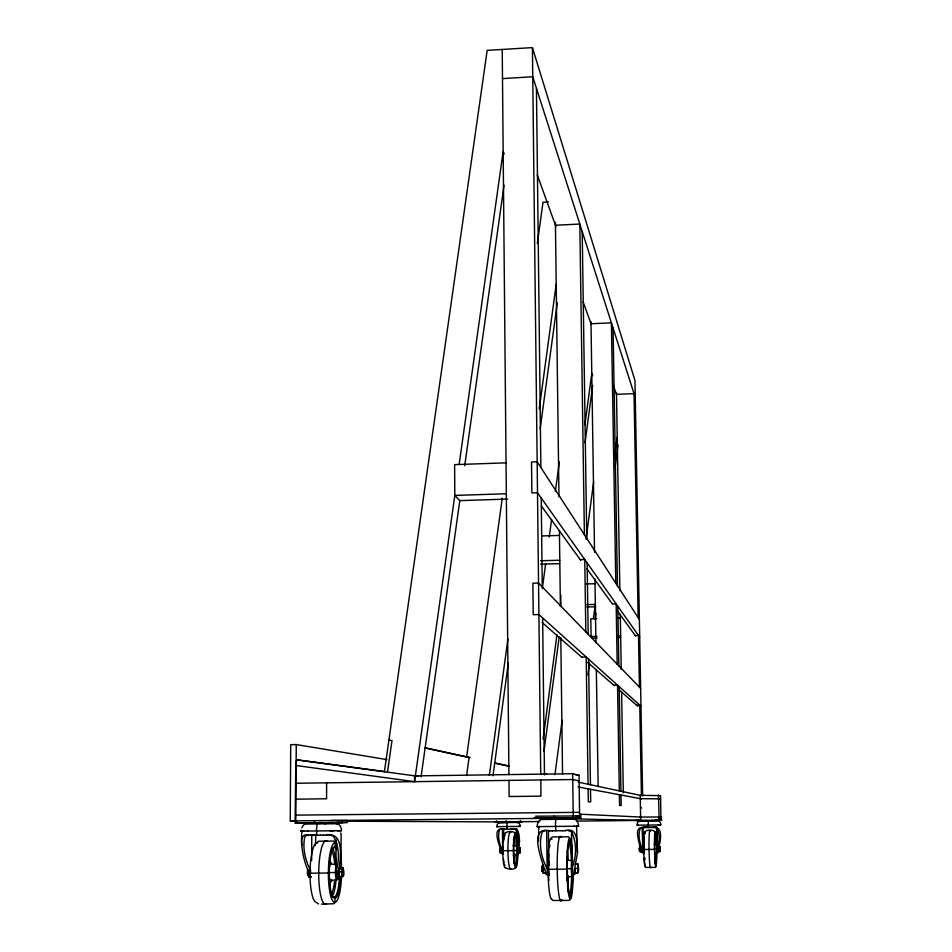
<?xml version="1.0" encoding="UTF-8"?>
<svg xmlns="http://www.w3.org/2000/svg" width="952" height="952" viewBox="0 0 952 952"><rect width="100%" height="100%" fill="white"/><g stroke="black" fill="none" stroke-linecap="round" stroke-linejoin="round"><path stroke-width="1.43" d="M338.662 878.208L337.686 878.327A7.771 1.714 -89.5 0 1 336.115 874.019L335.973 839.462M340.959 876.173A3.07 0.666 -89.5 0 1 340.328 878.196L339.352 878.315A7.771 1.702 -89.5 0 1 338.055 875.84L337.817 871.175M339.816 869.319L339.828 868.081M341.018 869.176L341.102 834.392A1.987 1.928 -78.8 0 0 340.542 833M341.804 822.48L341.816 820.481M311.661 860.406L311.768 835.261L313.458 834.44M314.398 820.66L314.398 822.695L325.453 822.707M315.374 845.531L315.897 834.428M313.434 835.249L316.623 835.225L316.778 830.953M326.619 782.841L326.572 798.787L295.596 799.18M329.868 888.371L329.88 882.885L330.856 880.886L337.841 879.089M329.975 855.063L329.951 861.893L330.915 863.869L337.103 864.809M542.342 868.022L542.354 869.592M543.116 870.925L543.128 866.141M575.424 871.199L574.71 874.591A7.89 0.785 89.3 0 1 574.068 872.068L577.459 852.813L576.555 826.217M296.191 820.957L290.253 820.933L290.705 744.654L296.25 744.571L386.881 759.601M295.144 820.898L295.786 765.479L296.619 759.815L385.024 771.632M295.822 820.874L296.25 744.571M310.852 877.447A7.759 1.809 -89.4 0 1 310.459 876.042C303.712 862.262 300.237 846.673 301.998 831.084L300.689 831.096L307.877 831.048M499.931 850.136L500.55 852.98M639.684 848.47L639.494 850.874L639.899 850.398M301.927 845.174C300.82 839.831 302.117 832.667 309.281 835.285M639.863 848.196C637.423 847.613 646.087 851.957 640.125 851.778C641.731 845.721 631.366 826.431 643.385 827.574M643.219 851.564L642.957 852.754L642.183 827.621L647.753 827.098M639.696 848.553L640.208 847.792M639.911 850.529L639.732 847.97M542.378 868.093L542.366 867.284M643.457 851.493L643.742 853.635L643.933 851.742M575.341 869.831L574.722 872.841L574.413 868.605L578.376 868.367M343.672 872.163L343.16 868.01L339.293 868.141L339.269 876.602C346.587 878.482 344.196 868.7 339.162 872.377M546.341 873.055L543.104 873.079L542.997 864.511M575.151 870.592L575.056 869.949M578.352 867.665L577.983 864.13L575.091 864.154M546.995 874.4L546.341 874.793A7.878 0.904 89.5 0 1 545.627 872.282C542.89 863.119 526.98 825.075 549.935 830.822M502.573 852.944L500.359 853.004L500.312 848.149M518.769 852.659L518.233 853.849L517.662 848.529M542.402 867.427L542.414 866.641M656.963 852.718L656.844 853.516L654.464 854.122M657.392 852.349L656.832 853.527M660.236 848.696L660.057 846.673L658.225 846.721M518.435 848.732L518.364 847.97L520.173 847.934L520.173 852.813L520.125 847.958L518.185 847.994M500.288 850.576L499.99 849.362M500.74 851.397L500.074 851.909M574.722 872.841L577.614 872.817L578.019 864.154M658.26 850.672L658.403 851.6L660.2 851.588L660.105 846.685M648.324 820.541L648.241 827.526L653.953 827.466M548.412 870.794L548.185 871.734L547.924 870.89M593.405 618.74L595.131 605.555M614.54 457.615L617.229 437.099M587.908 674.92L589.443 663.187M595.214 619.133L595.976 613.278M614.968 468.372L618.038 444.953M543.068 739.049L556.968 634.675M584.944 424.687L591.775 373.351L592.715 375.695M543.997 751.259L559.205 636.9M585.04 442.811L592.668 385.405M554.933 774.702L562.132 720.271M586.051 539.296L593.643 481.926M542.319 588.538L545.686 563.501M549.245 536.987L551.625 519.316M555.385 491.339L559.348 461.875M542.938 870.616L542.723 871.77L542.557 871.128M489.352 775.333L507.916 639.042M539.237 408.932L556.218 284.255M492.993 775.809L508.344 662.925M540.165 428.769L557.301 302.712M542.45 866.856L542.485 866.141M542.354 870.616L542.14 871.461L541.997 866.13M311.256 876.744L308.591 876.816L308.436 869.807M502.287 498.015L466.635 757.03L469.098 757.364L466.599 775.559M537.333 243.415L543.009 202.205L548.4 201.931M639.875 850.648L640.22 851.754M295.786 765.479L414.56 781.663L454.806 495.421L454.628 464.624L506.036 462.862M459.15 464.469L503.168 151.38L504.203 153.974M421.093 776.701L459.816 500.609L454.806 495.421L506.321 493.755M464.707 465.73L504.024 185.283M387.488 772.155L391.986 740.549L388.904 740.144M517.222 853.432L516.984 854.587M384.406 771.739L487.174 50.373L532.418 47.6L634.948 380.419L642.636 795.848M548.804 873.674L548.054 874.781A7.878 0.892 89.5 0 1 547.174 870.402L546.65 830.572M500.324 851.635L500.181 852.278L499.99 851.35M500.014 849.779C499.443 846.423 499.562 857.609 500.205 849.065M643.124 846.506L643.052 827.181L656.939 827.133L657.356 842.008M548.447 830.513L548.816 865.606M502.727 853.397L502.204 853.98A4.462 0.607 89.6 0 1 501.728 852.528C500.454 847.387 491.22 828.05 502.394 829.025M517.567 853.575L516.888 854.729L513.235 855.336M517.257 846.518L516.793 854.741L516.71 846.09L517.436 846.852M576.686 826.205L578.566 826.193A8.128 8.009 83.3 0 0 575.46 819.565C571.01 817.34 557.812 817.459 555.789 819.72A8.175 0.892 89.3 0 0 555.54 826.443L555.861 830.763M657.499 852.445L656.547 827.478L654.441 827.026M542.509 866.415L542.14 871.461L542.807 871.354M642.183 852.576L640.22 846.852M657.106 845.233L657.261 853.087M656.63 844.805L656.809 853.527M643.112 845.364L643.254 853.206M335.889 872.068C339.519 860.596 339.638 846.28 333.14 835.904L329.071 835.071M337.853 874.007C340.007 863.916 346.159 830.894 326.286 835.106M517.686 853.67L516.615 850.196C518.983 843.698 519.364 835.535 515.913 829.382L514.116 828.906M573.449 874.483L572.997 874.602A7.89 0.797 89.3 0 1 572.2 870.211L572.057 868.224C576.4 856.8 577.209 842.413 571.271 831.477L568.165 830.632M656.963 848.946C659.569 842.449 660.176 834.261 656.928 827.942L654.893 827.455M325.239 823.885C324.382 822.433 317.682 821.469 317.278 824.325A8.056 1.856 -89.7 0 0 316.54 830.965L333.438 830.775M517.686 851.385L519.566 841.449L519.007 834.511L517.293 829.37L501.668 829.037M577.614 872.817L574.972 872.782L574.663 870.08M503.667 828.716L503.644 840.568M502.454 828.74L502.585 851.457A4.462 0.607 89.6 0 0 503.168 853.98M542.58 866.13L543.306 865.701M654.5 835.261A14.447 0.857 88.9 0 1 654.643 834.809L655.357 834.214A15.03 0.892 88.9 0 1 656.344 845.126M334.212 847.577L335.175 846.578L335.187 842.579A2.047 1.975 -79.2 0 0 333.521 841.08L318.813 841.223A2.035 1.975 -78.7 0 0 317.147 842.758M514.949 836.177L515.508 835.594C517.269 830.025 503.096 830.168 504.976 835.701M573.271 874.686A6.89 0.702 89.3 0 1 573.044 875.364L572.14 876.161A7.664 0.773 89.4 0 1 571.331 869.354L571.319 868.022A7.664 0.773 89.4 0 1 571.926 860.905L572.069 860.87A7.664 0.773 89.4 0 1 572.2 861.084M643.754 845.673L643.6 844.924L643.243 845.697M336.675 822.933L306.33 823.242L304.235 824.503A8.009 7.735 -77.5 0 0 301.844 827.823M658.26 820.922L638.756 821.374A4.641 4.582 69.3 0 0 637.102 825.182L658.796 824.956M645.016 833.524A17.362 1.119 89 0 0 644.611 832L644.409 832.012A17.362 1.119 89 0 0 643.683 847.97L643.742 851.028A17.362 1.119 89 0 0 645.051 866.606L645.254 866.546A17.362 1.119 89 0 0 645.432 865.951M500.871 829.037L499.586 829.549C497.491 836.344 499.145 844.174 502.489 850.326M343.101 868.022L342.089 868.117L341.554 872.413C342.018 881.124 344.779 872.008 342.851 868.057L339.293 868.141M641.743 827.597L640.303 828.109C637.864 834.833 639.351 842.829 642.576 849.065M572.925 875.4L573.044 875.364A6.89 0.702 89.3 0 1 572.212 869.271L572.188 868.069A6.89 0.702 89.3 0 1 572.521 862.322M568.094 877.185L572.2 876.149A7.664 0.773 89.4 0 0 572.521 875.376M658.486 851.576L658.201 849.184L660.248 849.101M643.766 853.635L643.6 844.924M548.864 875.293A6.89 0.785 89.5 0 1 548.733 875.542L548.602 875.566A6.89 0.785 89.5 0 1 547.817 869.45L547.805 868.248A6.89 0.785 89.5 0 1 548.435 861.857L548.566 861.834A6.89 0.785 89.5 0 1 548.84 862.405M567.344 869.14L548.459 869.283M654.678 849.374L643.79 849.505M542.105 868.748L544.925 868.831M639.982 849.351L640.208 851.04M326.572 904.162L325.31 904.388A31.928 7.211 -89.4 0 1 318.742 876.042L318.765 870.39A31.928 7.211 -89.4 0 1 325.536 840.711L326.798 840.664M510.76 868.748L510.332 868.819A18.362 2.439 89.6 0 1 507.94 852.337L507.904 849.113A18.362 2.439 89.6 0 1 509.986 832.215L510.415 832.203A18.362 2.439 89.6 0 1 510.831 832.738M339.269 876.602L343.137 876.447M520.375 850.35L518.031 850.433L518.59 852.802M308.591 876.816L309.733 876.685M310.995 873.127L310.055 873.234L329.321 872.996L328.559 872.972M307.853 872.615L307.996 872.544M513.699 850.624L503.084 850.719M500.05 850.541L500.371 850.541M654.643 834.809L654.786 834.797A14.447 0.857 88.9 0 1 655.738 845.281M331.07 863.857L330.749 863.88A8.544 1.904 -89.5 0 0 328.975 871.842L328.975 873.341A8.544 1.904 -89.5 0 0 330.689 880.909L331.022 880.874A8.544 1.904 -89.5 0 0 331.665 880.017M644.635 834.321C642.291 828.954 657.035 828.442 655.273 834.226A15.03 0.892 88.9 0 0 654.655 848.053M502.501 78.599L532.751 76.755L635.258 397.472M555.444 225.243L579.816 224.041L584.397 534.691M519.816 847.97L520.173 852.813L518.233 852.849M347.111 820.529L331.558 820.469M577.09 826.205L576.424 826.217M538.023 826.622L537.059 826.633L539.843 826.598M591.013 323.74L611.41 322.871L615.813 583.171M317.742 842.722L316.54 842.782A29.917 6.89 -89.4 0 0 310.066 870.592L310.031 875.876A29.917 6.89 -89.4 0 0 316.302 902.437M616.491 394.307L634.032 393.628L638.161 617.669M505.155 833.393L504.75 833.405A17.207 2.332 89.6 0 0 502.751 849.243L502.775 852.266A17.207 2.332 89.6 0 0 505.048 867.712M538.332 818.232L540.581 818.196L538.689 818.244M578.185 818.006L581.196 817.958L569.891 817.875M459.816 500.609L507.63 499.074M541.795 535.952L559.467 535.429M540.617 560.752L559.788 560.216M580.256 559.645L584.754 559.526L585.825 631.842M497.218 821.921L498.205 821.909M500.216 821.897L499.193 821.897M500.895 821.945L501.871 821.933L501.061 821.945M540.629 564.167L559.562 563.643M586.42 583.945L595.024 583.719M519.542 821.743L518.328 821.754M336.365 872.496L328.975 872.591M572.2 868.664L567.083 868.748M586.73 604.627L595.345 604.413M612.41 603.996L616.158 603.901L617.182 664.187M586.837 606.995L595.726 606.769M596.714 618.669L590.811 618.8L591.073 636.543L592.715 638.233L597.106 638.137M617.384 618.169L620.335 618.098M591.073 636.543L596.987 636.4M617.681 635.936L620.644 635.865M635.27 635.531L638.494 635.46L639.447 687.154M299.606 822.873L301.451 822.849M304.961 822.826L302.76 822.837M494.659 821.957L517.4 821.766M341.542 830.668L340.911 830.656M617.61 637.673L620.549 637.602M581.66 657.106L586.194 657.011L588.062 784.234M518.197 826.431L520.268 826.407L519.411 826.407M507.142 828.978L506.952 826.55A4.605 0.619 89.5 0 1 507.107 822.754C506.666 820.755 520.339 822.278 516.567 821.981M613.754 685.214L617.527 685.142L619.312 790.886M516.746 850.457L513.83 850.505M656.975 849.208L654.072 849.255M636.543 705.17L639.768 705.111L641.434 795.586M573.318 819.184L574.913 819.136L540.593 819.493L541.379 819.505M498.729 826.633L496.742 826.645L518.864 826.419M301.296 831.084L301.368 831.084A8.009 7.735 -77.5 0 1 301.308 830.251M548.34 818.315L549.018 818.303L546.876 818.315M579.244 815.995L581.16 815.947L535.595 816.185M295.477 820.874L297.274 820.85M542.973 818.196L543.663 818.184L541.462 818.196M576.019 818.018L576.722 818.006L574.223 818.006M336.365 823.754L338.388 823.718L304.866 824.063M517.388 822.433L518.185 822.421L498.812 822.623L505.679 822.528M338.96 830.703L340.292 830.679M542.735 818.399L533.739 818.28L579.625 818.006L579.03 775.297L572.664 773.702L414.548 775.892L414.56 781.663M576.079 775.333L579.03 775.297M295.679 783.258L572.747 779.533L579.102 780.926M315.088 822.849L315.85 822.837L312.78 822.849M660.486 819.089L661.723 819.065L658.522 819.017M515.794 821.731L515.389 821.731M638.899 820.398L639.554 820.398M655.119 820.231L656.035 820.219M641.779 820.612L646.943 820.553M578.554 826.193L573.497 826.253M337.401 830.727L341.423 830.668A8.021 7.759 -78.3 0 0 338.519 824.134L336.52 822.921M578.316 782.151L640.22 795.337L660.569 795.622L660.962 820.196M640.279 798.645L660.628 798.871M295.501 815.126L579.542 812.342M575.972 815.888L578.78 815.852L578.804 817.887M569.01 817.887L566.797 817.923L568.058 817.923M569.748 817.911L570.605 817.899M546.02 818.315L543.878 818.351L545.163 818.351M573.782 818.018L571.545 818.054L572.842 818.054M574.484 818.03L575.317 818.03M556.016 818.458L542.164 818.661L540.105 819.946A8.116 7.985 87.1 0 0 537.19 826.622M331.415 822.54C335.033 822.48 324.132 822.587 328.523 822.576M341.613 822.564L342.744 822.54L339.15 822.587M312.351 822.861L305.878 823.242L312.411 823.206M339.293 822.564L337.389 822.587L338.472 822.587M313.065 823.135L317.778 823.087M514.139 821.743L513.759 821.754M520.506 821.743L522.136 821.719L517.912 821.695M640.565 820.398L641.434 820.386L640.791 820.386M659.879 820.243L661.747 820.219L659.665 820.172M505.928 822.064L499.633 822.147L503.917 822.111M510.986 822.04L514.877 822.004M658.32 820.255L635.876 820.434L639.125 820.41M637.102 825.182L638.221 825.17M659.105 824.956L660.509 824.944M659.7 824.944L660.878 824.932A4.641 4.582 66.1 0 0 659.046 821.148L658.237 820.636M330.011 830.81L338.448 830.715M653.417 827.478C664.508 825.967 659.879 844.091 658.046 850.077L658.296 852.623L658.51 850.731M562.025 830.703L565.738 830.668M564.893 830.668C578.649 826.455 577.043 844.519 577.459 852.813M323.347 835.142L326.881 835.106M290.253 820.933L579.625 818.006M639.684 817.066L660.986 816.971M557.051 818.565L559.443 818.542L559.621 819.291M325.762 822.659L300.094 822.873M335.973 822.552L347.266 822.492L294.882 822.921L311.542 822.897M319.872 823.135L310.483 822.885L312.696 822.873M517.852 821.766L517.21 821.778M539.713 821.54L496.623 821.957L496.611 820.814M576.71 821.136L639.506 820.434M651.251 820.505L652.715 820.493M658.094 820.267L661.057 820.231L658.867 820.243M506.773 822.088L499.729 822.147L498.515 822.861A4.593 4.498 -87.8 0 0 496.861 826.645M658.189 824.967L659.819 824.944M538.844 826.61L574.508 826.241M642.731 827.586L648.395 827.526M307.353 831.048L316.647 830.953M510.867 828.942L512.688 828.918M552.16 830.81L562.525 830.703M320.229 835.19L323.597 835.154M320.348 835.178L310.483 835.285M554.373 818.589L542.188 818.672L573.33 818.327L561.18 818.411M658.546 820.184L659.165 820.243L658.486 795.11M503.061 821.921L503.703 821.909M654.06 820.481L657.023 820.457M500.383 821.957L498.562 821.969M513.057 821.992L518.447 822.659A4.593 4.51 -89.3 0 1 520.185 826.407M549.006 830.834L552.755 830.798M307.853 835.297L311.625 835.261M513.14 845.554L516.757 846.09L517.091 846.828M303.878 822.826L304.509 822.826M538.796 826.61L538.475 840.913M303.926 831.072L301.998 831.084M545.091 830.87L542.247 831.774C538.368 843.686 541.188 857.55 547.031 868.414M308.043 872.663L310.138 872.639M543.378 871.77L542.64 871.389M543.39 873.008L545.829 872.936M307.984 875.233L309.174 875.531M307.294 835.297L304.985 836.177C302.141 847.804 305.342 860.537 310.768 870.985M331.891 897.212L334.069 897.201L335.033 898.2L335.021 902.222A2.059 1.987 -83.2 0 1 333.343 903.769L321.514 904.15M571.343 817.863L572.021 817.875M510.76 821.85L506.143 821.826L506.131 820.66M346.659 821.207L504.203 821.921M547.805 868.855L548.519 868.867M548.602 818.339L553.053 818.446M556.028 818.506L640.684 820.374L640.22 795.337M561.014 818.196L554.385 818.042L554.361 815.971M579.72 814.162L640.625 817.054M640.446 807.843L641.672 807.986M418.285 776.332L296.619 759.815M578.09 786.959L641.493 798.871M425.282 747.808L470.157 757.59M494.766 762.957L509.249 766.11M543.997 773.69L546.888 774.321M425.068 747.998L467.027 757.114M494.505 763.087L507.535 765.92M543.699 773.774L546.591 774.404M654.274 844.245L656.725 844.924M567.856 859.918L571.997 860.894M542.128 622.489L582.16 657.546M587.729 662.413L614.421 685.797M618.871 689.688L637.769 706.253M640.982 706.194L538.903 614.552L533.227 614.694L532.882 583.207L538.534 583.064L640.648 688.391M542.747 866.094L542.081 866.022L542.307 866.784M542.652 865.713L542.818 866.356M655.273 863.583L655.904 866.487A1.19 1.178 66.9 0 1 654.928 867.391L646.158 867.451A1.19 1.178 68.3 0 1 645.158 866.57M569.391 893.761L570.403 894.761L570.462 898.855A2.083 2.047 78.8 0 1 568.76 900.413L553.528 900.509A2.083 2.047 80.6 0 1 551.779 898.962L551.482 899.069A30.357 3.391 89.4 0 1 548.019 872.068L547.959 866.701A30.357 3.391 89.4 0 1 550.756 838.533L551.351 838.486A30.357 3.391 89.4 0 1 551.934 839.366M515.222 864.713L515.794 865.273C517.245 870.818 507.547 869.331 505.25 867.677M574.806 871.532L574.627 869.343M541.474 506.155L580.708 560.276M586.813 568.689L612.1 603.568M617.324 610.779L635.638 636.043M639.696 637.174L537.511 492.755L531.882 492.934L531.537 461.982L537.154 461.791L639.375 619.538M537.261 174.847L555.909 226.469M583.112 301.832L591.168 324.156M613.338 385.56L616.361 393.926M577.971 864.178L578.673 869.64L578.09 872.758L578.376 869.069M516.377 828.74L516.615 850.196M542.842 866.082L542.89 866.772M542.485 870.711L542.545 871.401M659.891 846.697L659.986 851.6L660.176 849.101M503.144 853.337L503.037 852.23M500.002 851.79L499.955 850.576M542.438 870.152L542.462 870.937M501.978 850.576L502.192 852.992M542.39 869.509L542.402 870.318M639.72 850.207L639.696 849.339M640.137 846.863L639.923 849.743M616.468 393.212L619.859 590.597M620.276 614.397L621.216 669.411M621.596 691.723L623.334 792.837M613.076 328.071L617.455 585.718M617.8 606.234L618.824 665.876M619.169 686.618L620.954 791.231M621.013 795.027L621.192 805.571L619.562 805.38L619.383 794.718M590.978 321.586L594.536 552.255M594.952 578.959L595.928 642.767M596.345 669.47L598.153 786.697M582.196 231.491L586.765 538.368M587.134 562.882L588.193 634.294M588.562 659.141L590.442 784.734M590.502 789.291L590.692 801.989L588.324 801.703L588.134 788.851M572.664 773.702L573.271 817.827M571.545 830.632L572.057 868.224M560.752 594.952L560.883 605.27M555.409 222.256L558.967 496.742M559.407 530.871L560.395 606.531M560.788 637.685L562.561 774.178M548.507 861.846L548.554 865.951M548.661 875.554L548.423 866.963A26.263 2.939 89.4 0 1 548.804 853.968M536.44 88.334L540.867 467.527M541.224 498.003L542.271 586.908M542.628 617.908L544.473 774.952M532.418 47.6L540.724 774.154M540.795 779.962L540.974 796.134L509.118 796.526L508.963 780.39M520.327 820.553L520.339 821.707M518.709 844.662L518.745 849.041M502.228 49.456L508.915 774.595M503.096 852.028L503.072 849.422A14.887 2.011 89.6 0 1 503.108 846.84M572.212 849.398A30.393 3.118 89.4 0 0 569.927 838.307L569.379 838.355A30.393 3.118 89.4 0 0 566.88 866.546L566.952 871.925A30.393 3.118 89.4 0 0 570.188 898.962L570.736 898.747A30.393 3.118 89.4 0 0 573.116 875.614M567.321 850.469A25.276 2.642 89.4 0 1 568.07 860.168M568.284 875.876A25.276 2.642 89.4 0 1 567.88 884.789M568.713 893.226A25.287 2.606 89.4 0 0 569.165 893.833L569.617 893.678A25.287 2.606 89.4 0 0 571.605 875.852M568.261 891.846A25.287 2.606 89.4 0 1 567.832 889.763M571.45 861.524A25.287 2.606 89.4 0 0 568.951 843.377L569.701 842.389L569.653 838.331A2.071 2.035 82.6 0 0 567.916 836.808L552.743 836.951A2.071 2.035 84.7 0 0 551.053 838.51M572.521 861.239A26.299 2.689 89.4 0 0 569.939 842.365L569.475 842.413A26.299 2.689 89.4 0 0 567.309 866.82L567.368 871.461A26.299 2.689 89.4 0 0 570.177 894.844L570.641 894.678A26.299 2.689 89.4 0 0 572.711 874.674M561.228 837.32A32.404 3.475 89.4 0 0 560.621 836.391L560.014 836.427A32.404 3.475 89.4 0 0 557.182 866.487L557.253 872.222A32.404 3.475 89.4 0 0 560.835 901.044L561.442 900.83A32.404 3.475 89.4 0 0 562.025 899.628M548.828 874.233A7.652 0.869 89.5 0 1 548.519 869.533M548.507 868.2A7.652 0.869 89.5 0 1 548.804 862.512M548.864 880.469A26.263 2.939 89.4 0 1 548.483 871.604M549.459 847.387A26.263 2.939 89.4 0 1 549.887 845.043M567.023 877.815A23.253 2.439 89.4 0 1 566.916 880.207M339.34 874.947A2.999 0.654 -89.5 0 1 339.043 871.604M308.424 874.388A2.677 0.631 -89.4 0 1 307.401 873.638A2.677 0.631 -89.4 0 1 308.008 869.866M308.9 875.09A2.987 0.702 -89.4 0 1 307.901 873.757A2.987 0.702 -89.4 0 1 308.388 869.676M308.865 874.828A2.677 0.631 -89.4 0 1 307.972 873.627A2.677 0.631 -89.4 0 1 308.4 869.973M339.34 874.483A2.999 0.654 -89.5 0 1 339.186 871.604M308.983 875.447A2.987 0.702 -89.4 0 1 308.484 873.008A2.987 0.702 -89.4 0 1 308.841 869.985M336.889 843.401A29.952 6.628 -89.5 0 0 335.77 842.556L334.616 842.603A29.952 6.628 -89.5 0 0 328.404 870.449L328.392 875.745A29.952 6.628 -89.5 0 0 334.438 902.329L335.592 902.127A29.952 6.628 -89.5 0 0 341.518 876.744M340.507 854.801A29.952 6.628 -89.5 0 1 341.613 869.045M333.295 849.696A24.907 5.557 -89.5 0 1 336.211 865.416M336.08 879.529A24.907 5.557 -89.5 0 1 332.248 896.225M332.141 851.516A22.919 5.129 -89.5 0 1 334.759 864.725M334.497 881.457A22.919 5.129 -89.5 0 1 331.177 894.321M336.651 847.28A25.918 5.736 -89.5 0 0 335.675 846.554L334.676 846.614A25.918 5.736 -89.5 0 0 329.321 870.711L329.309 875.281A25.918 5.736 -89.5 0 0 334.533 898.283L335.532 898.105A25.918 5.736 -89.5 0 0 340.554 878.351M340.399 862.31A25.918 5.736 -89.5 0 1 340.721 868.01M336.52 849.672A24.919 5.522 -89.5 0 0 334.688 847.554L333.735 847.613A24.919 5.522 -89.5 0 0 331.855 849.957M339.4 878.125A24.919 5.522 -89.5 0 1 334.545 897.117L333.581 897.284A24.919 5.522 -89.5 0 1 331.724 895.344M328.857 865.023A24.919 5.522 -89.5 0 1 329.106 862.274M329.808 857.252A24.919 5.522 -89.5 0 1 330.249 855.039M331.296 863.631A10.543 2.356 -89.5 0 0 330.154 861.869L329.749 861.905A10.543 2.356 -89.5 0 0 328.952 862.928M331.558 879.624A10.543 2.356 -89.5 0 1 330.094 882.861L329.678 882.921A10.543 2.356 -89.5 0 1 328.88 882.076M338.019 878.387A7.556 1.666 -89.5 0 1 337.21 879.827L336.925 879.874A7.556 1.666 -89.5 0 1 335.425 873.174L335.425 871.853A7.556 1.666 -89.5 0 1 336.401 865.558M338.472 878.398A6.795 1.499 -89.5 0 1 337.972 879.077L337.71 879.112A6.795 1.499 -89.5 0 1 336.627 876.375M336.496 875.352A6.795 1.499 -89.5 0 1 336.365 873.091L336.365 871.901A6.795 1.499 -89.5 0 1 336.508 869.592M318.563 903.853A2.059 1.975 -82.6 0 1 317.064 902.782M517.103 838.165A17.219 2.237 89.5 0 0 515.675 833.286L515.282 833.298A17.219 2.237 89.5 0 0 513.378 849.148L513.414 852.171A17.219 2.237 89.5 0 0 515.615 867.629L516.008 867.558A17.219 2.237 89.5 0 0 517.828 854.61M513.628 858.859A14.328 1.868 89.5 0 0 515.056 864.737L515.377 864.678A14.328 1.868 89.5 0 0 516.912 853.92M513.663 840.402A14.328 1.868 89.5 0 1 514.163 837.51M514.473 836.629A14.328 1.868 89.5 0 1 514.782 836.189L515.103 836.165A14.328 1.868 89.5 0 1 516.841 846.554M513.854 837.439A14.328 1.88 89.6 0 1 514.818 844.257M515.02 853.932A14.328 1.88 89.6 0 1 514.104 863.309M513.509 839.604A13.173 1.737 89.6 0 1 514.128 844.757M514.235 855.824A13.173 1.737 89.6 0 1 513.711 861.108M517.329 843.984A14.899 1.94 89.5 0 0 515.675 835.594L515.329 835.606A14.899 1.94 89.5 0 0 513.687 849.327L513.711 851.933A14.899 1.94 89.5 0 0 515.615 865.308L515.96 865.249A14.899 1.94 89.5 0 0 517.543 854.051M505.06 865.392A14.887 2.011 89.6 0 1 504.703 864.987M504.048 862.893A14.887 2.011 89.6 0 1 503.513 859.287M503.572 840.092A14.887 2.011 89.6 0 1 504.132 837.082M656.463 844.495A17.374 1.023 88.9 0 0 655.321 831.893L655.143 831.905A17.374 1.023 88.9 0 0 654.512 847.875L654.571 850.933A17.374 1.023 88.9 0 0 655.809 866.522L655.987 866.463A17.374 1.023 88.9 0 0 656.63 853.408M655.036 863.226A14.447 0.857 88.9 0 1 654.583 859.585M655.88 855.074A14.447 0.857 88.9 0 1 655.488 863.071M654.702 850.695A15.03 0.892 88.9 0 0 655.773 864.19L655.928 864.13A15.03 0.892 88.9 0 0 656.487 852.849M650.157 831.334A18.528 1.142 89 0 0 649.942 830.787L649.752 830.798A18.528 1.142 89 0 0 649.014 847.839L649.086 851.1A18.528 1.142 89 0 0 650.454 867.724L650.644 867.653A18.528 1.142 89 0 0 650.835 867.022M645.028 864.273A15.018 0.964 89 0 1 644.195 858.109M643.968 853.373A15.018 0.964 89 0 1 643.885 850.791L643.838 848.149A15.018 0.964 89 0 1 644.052 837.034M644.944 859.668A14.447 0.928 89 0 1 644.802 857.752M639.518 850.814L639.435 847.756L639.494 850.874M657.63 820.207L656.987 820.219L657.63 820.207"/></g></svg>
